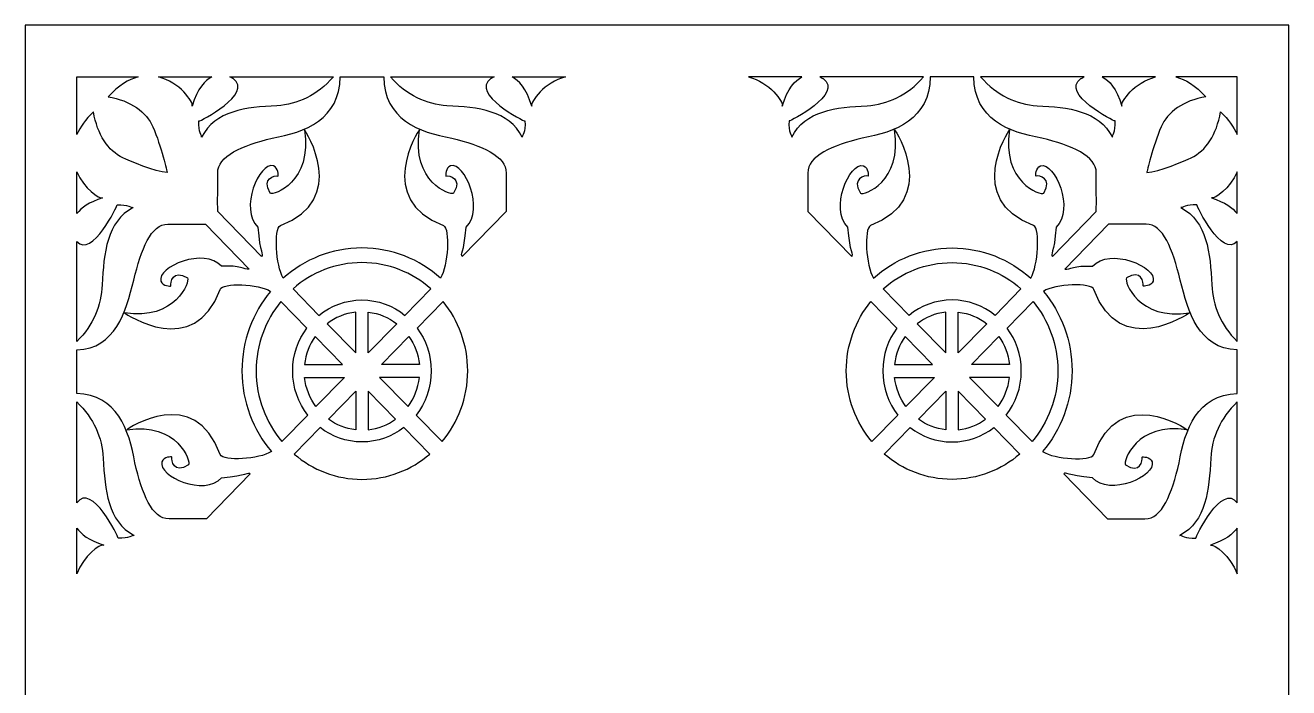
# Model space of a CAD drawing. Header units: centimetres. Extents: x -27 to -21.9, y -9 to 3.7.
# Drawn here: x -27 to -21.86, y 0.96 to 3.66 of the extents above; entities that cross this region are included whole.
import ezdxf

# ---------------------------------------------------------------- set-up
doc = ezdxf.new("R2010")
doc.units = ezdxf.units.CM
doc.header["$MEASUREMENT"] = 0
doc.layers.add('layer 1', color=7, linetype='Continuous')

msp = doc.modelspace()

# ---------------------------------------------------------------- linework, layer by layer
at = {"layer": 'layer 1', "color": 250}
for points, knots in [([(-26.99914, 3.65904), (-26.99914, 3.65904), (-21.85698, 3.65904), (-21.85698, 3.65904), (-21.85698, 3.65904), (-21.85698, 3.65904), (-21.85698, -9.00021), (-21.85698, -9.00021), (-21.85698, -9.00021), (-21.85698, -9.00021), (-26.99914, -9.00021), (-26.99914, -9.00021), (-26.99914, -9.00021), (-26.99914, -9.00021), (-26.99914, 3.65904), (-26.99914, 3.65904)], [0, 0, 0, 0, 0.2, 0.2, 0.2, 0.2, 0.4, 0.4, 0.4, 0.4, 0.6, 0.6, 0.6, 0.6, 1, 1, 1, 1]), ([(-26.78897, 3.21488), (-26.77595, 3.24478), (-26.75428, 3.27577), (-26.72115, 3.30703), (-26.72115, 3.30703), (-26.70659, 3.21357), (-26.66148, 3.14748), (-26.60163, 3.12021), (-26.60163, 3.12021), (-26.57977, 3.10829), (-26.46637, 3.06044), (-26.42225, 3.06059), (-26.42225, 3.06059), (-26.42225, 3.06059), (-26.42226, 3.06061), (-26.42226, 3.06061), (-26.42226, 3.06061), (-26.42216, 3.06055), (-26.4218, 3.06101), (-26.42183, 3.06106), (-26.42183, 3.06106), (-26.42183, 3.06106), (-26.42181, 3.06104), (-26.42181, 3.06104), (-26.42181, 3.06104), (-26.42181, 3.06104), (-26.44577, 3.1677), (-26.4795, 3.24539), (-26.4795, 3.24539), (-26.5061, 3.30672), (-26.57058, 3.35295), (-26.66178, 3.36787), (-26.66178, 3.36787), (-26.61976, 3.41466), (-26.5782, 3.43916), (-26.5393, 3.44888), (-26.5393, 3.44888), (-26.5393, 3.44888), (-26.78897, 3.44888), (-26.78897, 3.44888), (-26.78897, 3.44888), (-26.78897, 3.44888), (-26.78897, 3.21488), (-26.78897, 3.21488)], [0, 0, 0, 0, 0.0833333, 0.0833333, 0.0833333, 0.0833333, 0.1666667, 0.1666667, 0.1666667, 0.1666667, 0.25, 0.25, 0.25, 0.25, 0.3333333, 0.3333333, 0.3333333, 0.3333333, 0.4166667, 0.4166667, 0.4166667, 0.4166667, 0.5, 0.5, 0.5, 0.5, 0.5833333, 0.5833333, 0.5833333, 0.5833333, 0.6666667, 0.6666667, 0.6666667, 0.6666667, 0.75, 0.75, 0.75, 0.75, 0.8333333, 0.8333333, 0.8333333, 0.8333333, 1, 1, 1, 1]), ([(-26.45717, 3.44888), (-26.37176, 3.42782), (-26.31403, 3.3476), (-26.31976, 3.32997), (-26.31976, 3.32997), (-26.29803, 3.40245), (-26.26805, 3.43551), (-26.23954, 3.44888), (-26.23954, 3.44888), (-26.23954, 3.44888), (-26.45717, 3.44888), (-26.45717, 3.44888)], [0, 0, 0, 0, 0.25, 0.25, 0.25, 0.25, 0.5, 0.5, 0.5, 0.5, 1, 1, 1, 1]), ([(-26.16657, 3.44888), (-26.1584, 3.44544), (-26.15354, 3.44219), (-26.15354, 3.44219), (-26.15354, 3.44219), (-26.06675, 3.38102), (-26.29012, 3.26651), (-26.29213, 3.26962), (-26.29213, 3.26962), (-26.29634, 3.22513), (-26.27832, 3.20672), (-26.28152, 3.20332), (-26.28152, 3.20332), (-26.22628, 3.31284), (-26.10159, 3.32515), (-25.97478, 3.33196), (-25.97478, 3.33196), (-25.89131, 3.33644), (-25.81075, 3.37345), (-25.7453, 3.44888), (-25.7453, 3.44888), (-25.7453, 3.44888), (-26.16657, 3.44888), (-26.16657, 3.44888)], [0, 0, 0, 0, 0.1428571, 0.1428571, 0.1428571, 0.1428571, 0.2857143, 0.2857143, 0.2857143, 0.2857143, 0.4285714, 0.4285714, 0.4285714, 0.4285714, 0.5714286, 0.5714286, 0.5714286, 0.5714286, 0.7142857, 0.7142857, 0.7142857, 0.7142857, 1, 1, 1, 1]), ([(-25.7177, 3.44888), (-25.7186, 3.27895), (-25.86016, 3.222), (-25.99402, 3.2003), (-25.99402, 3.2003), (-26.11633, 3.16877), (-26.21693, 3.12869), (-26.21573, 3.05749), (-26.21573, 3.05749), (-26.21474, 2.9987), (-26.21753, 2.94204), (-26.21551, 2.90089), (-26.21551, 2.90089), (-26.21551, 2.90089), (-26.0373, 2.71826), (-26.0373, 2.71826), (-26.0373, 2.71826), (-26.02819, 2.72967), (-26.04358, 2.72775), (-26.05272, 2.83823), (-26.05272, 2.83823), (-26.12895, 2.90952), (-26.04698, 3.10493), (-25.98914, 3.08698), (-25.98914, 3.08698), (-25.96877, 3.08064), (-25.96894, 3.04527), (-25.97084, 3.04571), (-25.97084, 3.04571), (-25.98328, 3.04859), (-26.03852, 3.03716), (-26.00201, 2.97658), (-26.00201, 2.97658), (-25.98934, 2.96359), (-25.82962, 3.02224), (-25.86253, 3.23364), (-25.86253, 3.23364), (-25.85806, 3.22908), (-25.67899, 2.95053), (-25.96062, 2.84442), (-25.96062, 2.84442), (-25.98796, 2.82958), (-25.97974, 2.68187), (-25.94897, 2.6302), (-25.94897, 2.6302), (-25.86313, 2.70677), (-25.75112, 2.75324), (-25.62883, 2.75324), (-25.62883, 2.75324), (-25.50654, 2.75324), (-25.39452, 2.70677), (-25.30869, 2.6302), (-25.30869, 2.6302), (-25.27792, 2.68187), (-25.2697, 2.82958), (-25.29704, 2.84442), (-25.29704, 2.84442), (-25.57867, 2.95053), (-25.3996, 3.22908), (-25.39513, 3.23364), (-25.39513, 3.23364), (-25.42804, 3.02224), (-25.26832, 2.96359), (-25.25565, 2.97658), (-25.25565, 2.97658), (-25.21914, 3.03716), (-25.27438, 3.04859), (-25.28682, 3.04571), (-25.28682, 3.04571), (-25.28872, 3.04527), (-25.28889, 3.08064), (-25.26852, 3.08698), (-25.26852, 3.08698), (-25.21068, 3.10493), (-25.12871, 2.90952), (-25.20494, 2.83823), (-25.20494, 2.83823), (-25.21408, 2.72775), (-25.22947, 2.72967), (-25.22036, 2.71826), (-25.22036, 2.71826), (-25.22036, 2.71826), (-25.04215, 2.90089), (-25.04215, 2.90089), (-25.04215, 2.90089), (-25.04013, 2.94204), (-25.04292, 2.9987), (-25.04193, 3.05749), (-25.04193, 3.05749), (-25.04073, 3.12869), (-25.14133, 3.16877), (-25.26364, 3.2003), (-25.26364, 3.2003), (-25.3975, 3.222), (-25.53906, 3.27895), (-25.53997, 3.44888), (-25.53997, 3.44888), (-25.53997, 3.44888), (-25.7177, 3.44888), (-25.7177, 3.44888)], [0, 0, 0, 0, 0.0384615, 0.0384615, 0.0384615, 0.0384615, 0.0769231, 0.0769231, 0.0769231, 0.0769231, 0.1153846, 0.1153846, 0.1153846, 0.1153846, 0.1538462, 0.1538462, 0.1538462, 0.1538462, 0.1923077, 0.1923077, 0.1923077, 0.1923077, 0.2307692, 0.2307692, 0.2307692, 0.2307692, 0.2692308, 0.2692308, 0.2692308, 0.2692308, 0.3076923, 0.3076923, 0.3076923, 0.3076923, 0.3461538, 0.3461538, 0.3461538, 0.3461538, 0.3846154, 0.3846154, 0.3846154, 0.3846154, 0.4230769, 0.4230769, 0.4230769, 0.4230769, 0.4615385, 0.4615385, 0.4615385, 0.4615385, 0.5, 0.5, 0.5, 0.5, 0.5384615, 0.5384615, 0.5384615, 0.5384615, 0.5769231, 0.5769231, 0.5769231, 0.5769231, 0.6153846, 0.6153846, 0.6153846, 0.6153846, 0.6538462, 0.6538462, 0.6538462, 0.6538462, 0.6923077, 0.6923077, 0.6923077, 0.6923077, 0.7307692, 0.7307692, 0.7307692, 0.7307692, 0.7692308, 0.7692308, 0.7692308, 0.7692308, 0.8076923, 0.8076923, 0.8076923, 0.8076923, 0.8461538, 0.8461538, 0.8461538, 0.8461538, 0.8846154, 0.8846154, 0.8846154, 0.8846154, 0.9230769, 0.9230769, 0.9230769, 0.9230769, 1, 1, 1, 1]), ([(-25.51236, 3.44888), (-25.44691, 3.37345), (-25.36636, 3.33644), (-25.28288, 3.33196), (-25.28288, 3.33196), (-25.15607, 3.32515), (-25.03138, 3.31284), (-24.97614, 3.20332), (-24.97614, 3.20332), (-24.97934, 3.20672), (-24.96132, 3.22513), (-24.96553, 3.26962), (-24.96553, 3.26962), (-24.96754, 3.26651), (-25.19091, 3.38102), (-25.10412, 3.44219), (-25.10412, 3.44219), (-25.10412, 3.44219), (-25.09926, 3.44544), (-25.0911, 3.44888), (-25.0911, 3.44888), (-25.0911, 3.44888), (-25.51236, 3.44888), (-25.51236, 3.44888)], [0, 0, 0, 0, 0.1428571, 0.1428571, 0.1428571, 0.1428571, 0.2857143, 0.2857143, 0.2857143, 0.2857143, 0.4285714, 0.4285714, 0.4285714, 0.4285714, 0.5714286, 0.5714286, 0.5714286, 0.5714286, 0.7142857, 0.7142857, 0.7142857, 0.7142857, 1, 1, 1, 1]), ([(-25.01812, 3.44888), (-24.98961, 3.43551), (-24.95963, 3.40245), (-24.9379, 3.32997), (-24.9379, 3.32997), (-24.94363, 3.3476), (-24.8859, 3.42782), (-24.80049, 3.44888), (-24.80049, 3.44888), (-24.80049, 3.44888), (-25.01812, 3.44888), (-25.01812, 3.44888)], [0, 0, 0, 0, 0.25, 0.25, 0.25, 0.25, 0.5, 0.5, 0.5, 0.5, 1, 1, 1, 1]), ([(-23.83799, 3.44888), (-23.86651, 3.43551), (-23.89649, 3.40245), (-23.91821, 3.32997), (-23.91821, 3.32997), (-23.91248, 3.3476), (-23.97022, 3.42782), (-24.05563, 3.44888), (-24.05563, 3.44888), (-24.05563, 3.44888), (-23.83799, 3.44888), (-23.83799, 3.44888)], [0, 0, 0, 0, 0.25, 0.25, 0.25, 0.25, 0.5, 0.5, 0.5, 0.5, 1, 1, 1, 1]), ([(-23.34375, 3.44888), (-23.40921, 3.37345), (-23.48976, 3.33644), (-23.57323, 3.33196), (-23.57323, 3.33196), (-23.70005, 3.32515), (-23.82473, 3.31284), (-23.87997, 3.20332), (-23.87997, 3.20332), (-23.87677, 3.20672), (-23.8948, 3.22513), (-23.89059, 3.26962), (-23.89059, 3.26962), (-23.88857, 3.26651), (-23.6652, 3.38102), (-23.752, 3.44219), (-23.752, 3.44219), (-23.752, 3.44219), (-23.75686, 3.44544), (-23.76502, 3.44888), (-23.76502, 3.44888), (-23.76502, 3.44888), (-23.34375, 3.44888), (-23.34375, 3.44888)], [0, 0, 0, 0, 0.1428571, 0.1428571, 0.1428571, 0.1428571, 0.2857143, 0.2857143, 0.2857143, 0.2857143, 0.4285714, 0.4285714, 0.4285714, 0.4285714, 0.5714286, 0.5714286, 0.5714286, 0.5714286, 0.7142857, 0.7142857, 0.7142857, 0.7142857, 1, 1, 1, 1]), ([(-23.13842, 3.44888), (-23.13752, 3.27895), (-22.99596, 3.222), (-22.8621, 3.2003), (-22.8621, 3.2003), (-22.73979, 3.16877), (-22.63918, 3.12869), (-22.64038, 3.05749), (-22.64038, 3.05749), (-22.64138, 2.9987), (-22.63858, 2.94204), (-22.6406, 2.90089), (-22.6406, 2.90089), (-22.6406, 2.90089), (-22.8188, 2.71826), (-22.8188, 2.71826), (-22.8188, 2.71826), (-22.82793, 2.72967), (-22.81254, 2.72775), (-22.8034, 2.83823), (-22.8034, 2.83823), (-22.72716, 2.90952), (-22.80914, 3.10493), (-22.86698, 3.08698), (-22.86698, 3.08698), (-22.88734, 3.08064), (-22.88718, 3.04527), (-22.88528, 3.04571), (-22.88528, 3.04571), (-22.87283, 3.04859), (-22.81758, 3.03716), (-22.85411, 2.97658), (-22.85411, 2.97658), (-22.86678, 2.96359), (-23.0265, 3.02224), (-22.99358, 3.23364), (-22.99358, 3.23364), (-22.99805, 3.22908), (-23.17712, 2.95053), (-22.8955, 2.84442), (-22.8955, 2.84442), (-22.86816, 2.82958), (-22.87638, 2.68187), (-22.90715, 2.6302), (-22.90715, 2.6302), (-22.99299, 2.70677), (-23.105, 2.75324), (-23.22729, 2.75324), (-23.22729, 2.75324), (-23.34957, 2.75324), (-23.4616, 2.70677), (-23.54743, 2.6302), (-23.54743, 2.6302), (-23.5782, 2.68187), (-23.58641, 2.82958), (-23.55907, 2.84442), (-23.55907, 2.84442), (-23.27744, 2.95053), (-23.45651, 3.22908), (-23.46099, 3.23364), (-23.46099, 3.23364), (-23.42807, 3.02224), (-23.58779, 2.96359), (-23.60047, 2.97658), (-23.60047, 2.97658), (-23.63698, 3.03716), (-23.58174, 3.04859), (-23.5693, 3.04571), (-23.5693, 3.04571), (-23.5674, 3.04527), (-23.56722, 3.08064), (-23.5876, 3.08698), (-23.5876, 3.08698), (-23.64543, 3.10493), (-23.7274, 2.90952), (-23.65118, 2.83823), (-23.65118, 2.83823), (-23.64203, 2.72775), (-23.62664, 2.72967), (-23.63576, 2.71826), (-23.63576, 2.71826), (-23.63576, 2.71826), (-23.81396, 2.90089), (-23.81396, 2.90089), (-23.81396, 2.90089), (-23.81599, 2.94204), (-23.81319, 2.9987), (-23.81418, 3.05749), (-23.81418, 3.05749), (-23.81539, 3.12869), (-23.71479, 3.16877), (-23.59247, 3.2003), (-23.59247, 3.2003), (-23.45862, 3.222), (-23.31706, 3.27895), (-23.31615, 3.44888), (-23.31615, 3.44888), (-23.31615, 3.44888), (-23.13842, 3.44888), (-23.13842, 3.44888)], [0, 0, 0, 0, 0.0384615, 0.0384615, 0.0384615, 0.0384615, 0.0769231, 0.0769231, 0.0769231, 0.0769231, 0.1153846, 0.1153846, 0.1153846, 0.1153846, 0.1538462, 0.1538462, 0.1538462, 0.1538462, 0.1923077, 0.1923077, 0.1923077, 0.1923077, 0.2307692, 0.2307692, 0.2307692, 0.2307692, 0.2692308, 0.2692308, 0.2692308, 0.2692308, 0.3076923, 0.3076923, 0.3076923, 0.3076923, 0.3461538, 0.3461538, 0.3461538, 0.3461538, 0.3846154, 0.3846154, 0.3846154, 0.3846154, 0.4230769, 0.4230769, 0.4230769, 0.4230769, 0.4615385, 0.4615385, 0.4615385, 0.4615385, 0.5, 0.5, 0.5, 0.5, 0.5384615, 0.5384615, 0.5384615, 0.5384615, 0.5769231, 0.5769231, 0.5769231, 0.5769231, 0.6153846, 0.6153846, 0.6153846, 0.6153846, 0.6538462, 0.6538462, 0.6538462, 0.6538462, 0.6923077, 0.6923077, 0.6923077, 0.6923077, 0.7307692, 0.7307692, 0.7307692, 0.7307692, 0.7692308, 0.7692308, 0.7692308, 0.7692308, 0.8076923, 0.8076923, 0.8076923, 0.8076923, 0.8461538, 0.8461538, 0.8461538, 0.8461538, 0.8846154, 0.8846154, 0.8846154, 0.8846154, 0.9230769, 0.9230769, 0.9230769, 0.9230769, 1, 1, 1, 1]), ([(-22.68955, 3.44888), (-22.69772, 3.44544), (-22.70257, 3.44219), (-22.70257, 3.44219), (-22.70257, 3.44219), (-22.78937, 3.38102), (-22.566, 3.26651), (-22.56398, 3.26962), (-22.56398, 3.26962), (-22.55978, 3.22513), (-22.5778, 3.20672), (-22.5746, 3.20332), (-22.5746, 3.20332), (-22.62984, 3.31284), (-22.75452, 3.32515), (-22.88133, 3.33196), (-22.88133, 3.33196), (-22.9648, 3.33644), (-23.04537, 3.37345), (-23.11082, 3.44888), (-23.11082, 3.44888), (-23.11082, 3.44888), (-22.68955, 3.44888), (-22.68955, 3.44888)], [0, 0, 0, 0, 0.1428571, 0.1428571, 0.1428571, 0.1428571, 0.2857143, 0.2857143, 0.2857143, 0.2857143, 0.4285714, 0.4285714, 0.4285714, 0.4285714, 0.5714286, 0.5714286, 0.5714286, 0.5714286, 0.7142857, 0.7142857, 0.7142857, 0.7142857, 1, 1, 1, 1]), ([(-22.39895, 3.44888), (-22.48435, 3.42782), (-22.54208, 3.3476), (-22.53635, 3.32997), (-22.53635, 3.32997), (-22.55808, 3.40245), (-22.58806, 3.43551), (-22.61658, 3.44888), (-22.61658, 3.44888), (-22.61658, 3.44888), (-22.39895, 3.44888), (-22.39895, 3.44888)], [0, 0, 0, 0, 0.25, 0.25, 0.25, 0.25, 0.5, 0.5, 0.5, 0.5, 1, 1, 1, 1]), ([(-22.06714, 3.21488), (-22.08017, 3.24477), (-22.10182, 3.27577), (-22.13497, 3.30703), (-22.13497, 3.30703), (-22.14953, 3.21357), (-22.19464, 3.14748), (-22.25448, 3.12021), (-22.25448, 3.12021), (-22.27634, 3.10829), (-22.38975, 3.06044), (-22.43387, 3.06059), (-22.43387, 3.06059), (-22.43387, 3.06059), (-22.43384, 3.06061), (-22.43384, 3.06061), (-22.43384, 3.06061), (-22.43396, 3.06055), (-22.43431, 3.06101), (-22.43429, 3.06106), (-22.43429, 3.06106), (-22.43429, 3.06106), (-22.4343, 3.06104), (-22.4343, 3.06104), (-22.4343, 3.06104), (-22.4343, 3.06104), (-22.41034, 3.1677), (-22.37662, 3.24539), (-22.37662, 3.24539), (-22.35001, 3.30672), (-22.28554, 3.35295), (-22.19433, 3.36787), (-22.19433, 3.36787), (-22.23635, 3.41466), (-22.27791, 3.43916), (-22.31682, 3.44888), (-22.31682, 3.44888), (-22.31682, 3.44888), (-22.06714, 3.44888), (-22.06714, 3.44888), (-22.06714, 3.44888), (-22.06714, 3.44888), (-22.06714, 3.21488), (-22.06714, 3.21488)], [0, 0, 0, 0, 0.0833333, 0.0833333, 0.0833333, 0.0833333, 0.1666667, 0.1666667, 0.1666667, 0.1666667, 0.25, 0.25, 0.25, 0.25, 0.3333333, 0.3333333, 0.3333333, 0.3333333, 0.4166667, 0.4166667, 0.4166667, 0.4166667, 0.5, 0.5, 0.5, 0.5, 0.5833333, 0.5833333, 0.5833333, 0.5833333, 0.6666667, 0.6666667, 0.6666667, 0.6666667, 0.75, 0.75, 0.75, 0.75, 0.8333333, 0.8333333, 0.8333333, 0.8333333, 1, 1, 1, 1]), ([(-26.78897, 2.89319), (-26.77156, 2.9163), (-26.73975, 2.93902), (-26.68417, 2.95652), (-26.68417, 2.95652), (-26.69904, 2.95144), (-26.75957, 2.995), (-26.78897, 3.06346), (-26.78897, 3.06346), (-26.78897, 3.06346), (-26.78897, 2.89319), (-26.78897, 2.89319)], [0, 0, 0, 0, 0.25, 0.25, 0.25, 0.25, 0.5, 0.5, 0.5, 0.5, 1, 1, 1, 1]), ([(-22.06714, 2.89318), (-22.08456, 2.91629), (-22.11636, 2.93901), (-22.17194, 2.95652), (-22.17194, 2.95652), (-22.15707, 2.95144), (-22.09654, 2.995), (-22.06714, 3.06346), (-22.06714, 3.06346), (-22.06714, 3.06346), (-22.06714, 2.89318), (-22.06714, 2.89318)], [0, 0, 0, 0, 0.25, 0.25, 0.25, 0.25, 0.5, 0.5, 0.5, 0.5, 1, 1, 1, 1]), ([(-26.78897, 2.37284), (-26.72122, 2.43906), (-26.69033, 2.52033), (-26.68611, 2.60297), (-26.68611, 2.60297), (-26.67946, 2.73294), (-26.66746, 2.86072), (-26.56059, 2.91733), (-26.56059, 2.91733), (-26.56391, 2.91405), (-26.58186, 2.93251), (-26.62527, 2.92821), (-26.62527, 2.92821), (-26.62232, 2.92618), (-26.72831, 2.70887), (-26.78897, 2.78001), (-26.78897, 2.78001), (-26.78897, 2.78001), (-26.78897, 2.37284), (-26.78897, 2.37284)], [0, 0, 0, 0, 0.1666667, 0.1666667, 0.1666667, 0.1666667, 0.3333333, 0.3333333, 0.3333333, 0.3333333, 0.5, 0.5, 0.5, 0.5, 0.6666667, 0.6666667, 0.6666667, 0.6666667, 1, 1, 1, 1]), ([(-22.06714, 2.37284), (-22.1349, 2.43906), (-22.16579, 2.52033), (-22.17, 2.60297), (-22.17, 2.60297), (-22.17665, 2.73294), (-22.18866, 2.86072), (-22.29552, 2.91733), (-22.29552, 2.91733), (-22.29221, 2.91405), (-22.27425, 2.93251), (-22.23084, 2.92821), (-22.23084, 2.92821), (-22.2338, 2.92618), (-22.1278, 2.70887), (-22.06714, 2.78001), (-22.06714, 2.78001), (-22.06714, 2.78001), (-22.06714, 2.37284), (-22.06714, 2.37284)], [0, 0, 0, 0, 0.1666667, 0.1666667, 0.1666667, 0.1666667, 0.3333333, 0.3333333, 0.3333333, 0.3333333, 0.5, 0.5, 0.5, 0.5, 0.6666667, 0.6666667, 0.6666667, 0.6666667, 1, 1, 1, 1]), ([(-26.78897, 2.16146), (-26.62868, 2.15647), (-26.57441, 2.01358), (-26.55354, 1.8784), (-26.55354, 1.8784), (-26.52276, 1.75306), (-26.48365, 1.64997), (-26.41417, 1.6512), (-26.41417, 1.6512), (-26.35681, 1.65221), (-26.30153, 1.64934), (-26.26138, 1.65141), (-26.26138, 1.65141), (-26.26138, 1.65141), (-26.08316, 1.83405), (-26.08316, 1.83405), (-26.08316, 1.83405), (-26.0943, 1.84338), (-26.09242, 1.82761), (-26.20024, 1.81824), (-26.20024, 1.81824), (-26.2698, 1.74012), (-26.46048, 1.82412), (-26.44295, 1.8834), (-26.44295, 1.8834), (-26.43677, 1.90429), (-26.40227, 1.90409), (-26.40268, 1.90216), (-26.40268, 1.90216), (-26.40549, 1.88941), (-26.39435, 1.83278), (-26.33523, 1.87021), (-26.33523, 1.87021), (-26.32257, 1.88318), (-26.37978, 2.04688), (-26.58606, 2.01315), (-26.58606, 2.01315), (-26.5816, 2.01775), (-26.30982, 2.20125), (-26.20629, 1.91261), (-26.20629, 1.91261), (-26.1918, 1.8846), (-26.04768, 1.89304), (-25.99724, 1.92457), (-25.99724, 1.92457), (-26.07195, 2.01253), (-26.1173, 2.12733), (-26.1173, 2.25265), (-26.1173, 2.25265), (-26.1173, 2.37601), (-26.07335, 2.48917), (-26.0007, 2.57658), (-26.0007, 2.57658), (-26.04819, 2.60751), (-26.19746, 2.6124), (-26.20654, 2.58454), (-26.20654, 2.58454), (-26.31008, 2.29592), (-26.59067, 2.48448), (-26.59513, 2.48906), (-26.59513, 2.48906), (-26.38884, 2.45533), (-26.32666, 2.6179), (-26.33933, 2.63089), (-26.33933, 2.63089), (-26.39846, 2.66831), (-26.4096, 2.61169), (-26.40678, 2.59894), (-26.40678, 2.59894), (-26.40636, 2.59699), (-26.44087, 2.59682), (-26.44706, 2.6177), (-26.44706, 2.6177), (-26.46458, 2.67697), (-26.27006, 2.75704), (-26.2005, 2.67892), (-26.2005, 2.67892), (-26.12154, 2.68284), (-26.11148, 2.66478), (-26.08727, 2.66705), (-26.08727, 2.66705), (-26.08727, 2.66705), (-26.26548, 2.84968), (-26.26548, 2.84968), (-26.26548, 2.84968), (-26.30564, 2.85175), (-26.36092, 2.84889), (-26.41829, 2.84991), (-26.41829, 2.84991), (-26.48776, 2.85114), (-26.52688, 2.74804), (-26.55764, 2.6227), (-26.55764, 2.6227), (-26.58992, 2.49115), (-26.63306, 2.34468), (-26.78897, 2.33797), (-26.78897, 2.33797), (-26.78897, 2.33797), (-26.78897, 2.16146), (-26.78897, 2.16146)], [0, 0, 0, 0, 0.0384615, 0.0384615, 0.0384615, 0.0384615, 0.0769231, 0.0769231, 0.0769231, 0.0769231, 0.1153846, 0.1153846, 0.1153846, 0.1153846, 0.1538462, 0.1538462, 0.1538462, 0.1538462, 0.1923077, 0.1923077, 0.1923077, 0.1923077, 0.2307692, 0.2307692, 0.2307692, 0.2307692, 0.2692308, 0.2692308, 0.2692308, 0.2692308, 0.3076923, 0.3076923, 0.3076923, 0.3076923, 0.3461538, 0.3461538, 0.3461538, 0.3461538, 0.3846154, 0.3846154, 0.3846154, 0.3846154, 0.4230769, 0.4230769, 0.4230769, 0.4230769, 0.4615385, 0.4615385, 0.4615385, 0.4615385, 0.5, 0.5, 0.5, 0.5, 0.5384615, 0.5384615, 0.5384615, 0.5384615, 0.5769231, 0.5769231, 0.5769231, 0.5769231, 0.6153846, 0.6153846, 0.6153846, 0.6153846, 0.6538462, 0.6538462, 0.6538462, 0.6538462, 0.6923077, 0.6923077, 0.6923077, 0.6923077, 0.7307692, 0.7307692, 0.7307692, 0.7307692, 0.7692308, 0.7692308, 0.7692308, 0.7692308, 0.8076923, 0.8076923, 0.8076923, 0.8076923, 0.8461538, 0.8461538, 0.8461538, 0.8461538, 0.8846154, 0.8846154, 0.8846154, 0.8846154, 0.9230769, 0.9230769, 0.9230769, 0.9230769, 1, 1, 1, 1]), ([(-22.06714, 2.16146), (-22.22744, 2.15647), (-22.2817, 2.01358), (-22.30258, 1.8784), (-22.30258, 1.8784), (-22.33336, 1.75306), (-22.37247, 1.64997), (-22.44195, 1.6512), (-22.44195, 1.6512), (-22.4993, 1.65221), (-22.55459, 1.64934), (-22.59474, 1.65141), (-22.59474, 1.65141), (-22.59474, 1.65141), (-22.77295, 1.83405), (-22.77295, 1.83405), (-22.77295, 1.83405), (-22.76181, 1.84338), (-22.76369, 1.82761), (-22.65588, 1.81824), (-22.65588, 1.81824), (-22.58631, 1.74012), (-22.39564, 1.82412), (-22.41315, 1.8834), (-22.41315, 1.8834), (-22.41934, 1.90429), (-22.45385, 1.90409), (-22.45344, 1.90216), (-22.45344, 1.90216), (-22.45063, 1.88941), (-22.46177, 1.83278), (-22.52088, 1.87021), (-22.52088, 1.87021), (-22.53354, 1.88318), (-22.47633, 2.04688), (-22.27005, 2.01315), (-22.27005, 2.01315), (-22.27452, 2.01775), (-22.5463, 2.20125), (-22.64982, 1.91261), (-22.64982, 1.91261), (-22.66431, 1.8846), (-22.80844, 1.89304), (-22.85887, 1.92457), (-22.85887, 1.92457), (-22.78417, 2.01253), (-22.73882, 2.12733), (-22.73882, 2.25265), (-22.73882, 2.25265), (-22.73882, 2.37601), (-22.78277, 2.48917), (-22.85542, 2.57658), (-22.85542, 2.57658), (-22.80792, 2.60751), (-22.65865, 2.6124), (-22.64957, 2.58454), (-22.64957, 2.58454), (-22.54603, 2.29592), (-22.26544, 2.48448), (-22.26099, 2.48906), (-22.26099, 2.48906), (-22.46727, 2.45533), (-22.52945, 2.6179), (-22.51678, 2.63089), (-22.51678, 2.63089), (-22.45766, 2.66831), (-22.44652, 2.61169), (-22.44934, 2.59894), (-22.44934, 2.59894), (-22.44975, 2.59699), (-22.41523, 2.59682), (-22.40905, 2.6177), (-22.40905, 2.6177), (-22.39154, 2.67697), (-22.58605, 2.75704), (-22.65562, 2.67892), (-22.65562, 2.67892), (-22.73458, 2.68284), (-22.74464, 2.66478), (-22.76884, 2.66705), (-22.76884, 2.66705), (-22.76884, 2.66705), (-22.59064, 2.84968), (-22.59064, 2.84968), (-22.59064, 2.84968), (-22.55048, 2.85175), (-22.4952, 2.84889), (-22.43782, 2.84991), (-22.43782, 2.84991), (-22.36835, 2.85114), (-22.32924, 2.74804), (-22.29848, 2.6227), (-22.29848, 2.6227), (-22.2662, 2.49115), (-22.22307, 2.34468), (-22.06714, 2.33796), (-22.06714, 2.33796), (-22.06714, 2.33796), (-22.06714, 2.16146), (-22.06714, 2.16146)], [0, 0, 0, 0, 0.0384615, 0.0384615, 0.0384615, 0.0384615, 0.0769231, 0.0769231, 0.0769231, 0.0769231, 0.1153846, 0.1153846, 0.1153846, 0.1153846, 0.1538462, 0.1538462, 0.1538462, 0.1538462, 0.1923077, 0.1923077, 0.1923077, 0.1923077, 0.2307692, 0.2307692, 0.2307692, 0.2307692, 0.2692308, 0.2692308, 0.2692308, 0.2692308, 0.3076923, 0.3076923, 0.3076923, 0.3076923, 0.3461538, 0.3461538, 0.3461538, 0.3461538, 0.3846154, 0.3846154, 0.3846154, 0.3846154, 0.4230769, 0.4230769, 0.4230769, 0.4230769, 0.4615385, 0.4615385, 0.4615385, 0.4615385, 0.5, 0.5, 0.5, 0.5, 0.5384615, 0.5384615, 0.5384615, 0.5384615, 0.5769231, 0.5769231, 0.5769231, 0.5769231, 0.6153846, 0.6153846, 0.6153846, 0.6153846, 0.6538462, 0.6538462, 0.6538462, 0.6538462, 0.6923077, 0.6923077, 0.6923077, 0.6923077, 0.7307692, 0.7307692, 0.7307692, 0.7307692, 0.7692308, 0.7692308, 0.7692308, 0.7692308, 0.8076923, 0.8076923, 0.8076923, 0.8076923, 0.8461538, 0.8461538, 0.8461538, 0.8461538, 0.8846154, 0.8846154, 0.8846154, 0.8846154, 0.9230769, 0.9230769, 0.9230769, 0.9230769, 1, 1, 1, 1]), ([(-25.90911, 2.58689), (-25.83371, 2.6534), (-25.73573, 2.69372), (-25.62884, 2.69372), (-25.62884, 2.69372), (-25.52193, 2.69372), (-25.42395, 2.65341), (-25.34856, 2.58688), (-25.34856, 2.58688), (-25.34856, 2.58688), (-25.45393, 2.47889), (-25.45393, 2.47889), (-25.45393, 2.47889), (-25.50205, 2.51807), (-25.56284, 2.54154), (-25.62883, 2.54154), (-25.62883, 2.54154), (-25.69482, 2.54154), (-25.75562, 2.51807), (-25.80374, 2.4789), (-25.80374, 2.4789), (-25.80374, 2.4789), (-25.90911, 2.58689), (-25.90911, 2.58689)], [0, 0, 0, 0, 0.1428571, 0.1428571, 0.1428571, 0.1428571, 0.2857143, 0.2857143, 0.2857143, 0.2857143, 0.4285714, 0.4285714, 0.4285714, 0.4285714, 0.5714286, 0.5714286, 0.5714286, 0.5714286, 0.7142857, 0.7142857, 0.7142857, 0.7142857, 1, 1, 1, 1]), ([(-22.947, 2.58689), (-23.0224, 2.6534), (-23.12038, 2.69372), (-23.22728, 2.69372), (-23.22728, 2.69372), (-23.33418, 2.69372), (-23.43217, 2.65341), (-23.50756, 2.58688), (-23.50756, 2.58688), (-23.50756, 2.58688), (-23.40219, 2.47889), (-23.40219, 2.47889), (-23.40219, 2.47889), (-23.35407, 2.51807), (-23.29328, 2.54154), (-23.22729, 2.54154), (-23.22729, 2.54154), (-23.1613, 2.54154), (-23.1005, 2.51807), (-23.05238, 2.4789), (-23.05238, 2.4789), (-23.05238, 2.4789), (-22.947, 2.58689), (-22.947, 2.58689)], [0, 0, 0, 0, 0.1428571, 0.1428571, 0.1428571, 0.1428571, 0.2857143, 0.2857143, 0.2857143, 0.2857143, 0.4285714, 0.4285714, 0.4285714, 0.4285714, 0.5714286, 0.5714286, 0.5714286, 0.5714286, 0.7142857, 0.7142857, 0.7142857, 0.7142857, 1, 1, 1, 1]), ([(-25.95497, 1.96542), (-26.01988, 2.04269), (-26.05921, 2.14311), (-26.05921, 2.25266), (-26.05921, 2.25266), (-26.05921, 2.36007), (-26.0214, 2.45869), (-25.95874, 2.53533), (-25.95874, 2.53533), (-25.95874, 2.53533), (-25.85318, 2.42716), (-25.85318, 2.42716), (-25.85318, 2.42716), (-25.88926, 2.37862), (-25.91073, 2.31814), (-25.91073, 2.25266), (-25.91073, 2.25266), (-25.91073, 2.18503), (-25.88783, 2.12272), (-25.8496, 2.07341), (-25.8496, 2.07341), (-25.8496, 2.07341), (-25.95497, 1.96542), (-25.95497, 1.96542)], [0, 0, 0, 0, 0.1428571, 0.1428571, 0.1428571, 0.1428571, 0.2857143, 0.2857143, 0.2857143, 0.2857143, 0.4285714, 0.4285714, 0.4285714, 0.4285714, 0.5714286, 0.5714286, 0.5714286, 0.5714286, 0.7142857, 0.7142857, 0.7142857, 0.7142857, 1, 1, 1, 1]), ([(-25.29892, 2.53533), (-25.23627, 2.45869), (-25.19845, 2.36007), (-25.19845, 2.25266), (-25.19845, 2.25266), (-25.19845, 2.14311), (-25.23778, 2.04268), (-25.30269, 1.96542), (-25.30269, 1.96542), (-25.30269, 1.96542), (-25.40806, 2.07341), (-25.40806, 2.07341), (-25.40806, 2.07341), (-25.36983, 2.12271), (-25.34694, 2.18503), (-25.34694, 2.25266), (-25.34694, 2.25266), (-25.34694, 2.31813), (-25.3684, 2.37863), (-25.40448, 2.42716), (-25.40448, 2.42716), (-25.40448, 2.42716), (-25.29892, 2.53533), (-25.29892, 2.53533)], [0, 0, 0, 0, 0.1428571, 0.1428571, 0.1428571, 0.1428571, 0.2857143, 0.2857143, 0.2857143, 0.2857143, 0.4285714, 0.4285714, 0.4285714, 0.4285714, 0.5714286, 0.5714286, 0.5714286, 0.5714286, 0.7142857, 0.7142857, 0.7142857, 0.7142857, 1, 1, 1, 1]), ([(-23.55719, 2.53533), (-23.61985, 2.45869), (-23.65766, 2.36007), (-23.65766, 2.25266), (-23.65766, 2.25266), (-23.65766, 2.14311), (-23.61834, 2.04268), (-23.55342, 1.96542), (-23.55342, 1.96542), (-23.55342, 1.96542), (-23.44805, 2.07341), (-23.44805, 2.07341), (-23.44805, 2.07341), (-23.48628, 2.12271), (-23.50918, 2.18503), (-23.50918, 2.25266), (-23.50918, 2.25266), (-23.50918, 2.31813), (-23.48772, 2.37863), (-23.45164, 2.42716), (-23.45164, 2.42716), (-23.45164, 2.42716), (-23.55719, 2.53533), (-23.55719, 2.53533)], [0, 0, 0, 0, 0.1428571, 0.1428571, 0.1428571, 0.1428571, 0.2857143, 0.2857143, 0.2857143, 0.2857143, 0.4285714, 0.4285714, 0.4285714, 0.4285714, 0.5714286, 0.5714286, 0.5714286, 0.5714286, 0.7142857, 0.7142857, 0.7142857, 0.7142857, 1, 1, 1, 1]), ([(-22.90115, 1.96542), (-22.83624, 2.04269), (-22.79689, 2.14311), (-22.79689, 2.25266), (-22.79689, 2.25266), (-22.79689, 2.36007), (-22.83472, 2.45869), (-22.89738, 2.53533), (-22.89738, 2.53533), (-22.89738, 2.53533), (-23.00293, 2.42716), (-23.00293, 2.42716), (-23.00293, 2.42716), (-22.96686, 2.37862), (-22.94539, 2.31814), (-22.94539, 2.25266), (-22.94539, 2.25266), (-22.94539, 2.18503), (-22.96828, 2.12272), (-23.00652, 2.07341), (-23.00652, 2.07341), (-23.00652, 2.07341), (-22.90115, 1.96542), (-22.90115, 1.96542)], [0, 0, 0, 0, 0.1428571, 0.1428571, 0.1428571, 0.1428571, 0.2857143, 0.2857143, 0.2857143, 0.2857143, 0.4285714, 0.4285714, 0.4285714, 0.4285714, 0.5714286, 0.5714286, 0.5714286, 0.5714286, 0.7142857, 0.7142857, 0.7142857, 0.7142857, 1, 1, 1, 1]), ([(-25.65429, 2.32575), (-25.65429, 2.32575), (-25.77037, 2.4447), (-25.77037, 2.4447), (-25.77037, 2.4447), (-25.73733, 2.47035), (-25.69756, 2.48729), (-25.65429, 2.49212), (-25.65429, 2.49212), (-25.65429, 2.49212), (-25.65429, 2.32575), (-25.65429, 2.32575)], [0, 0, 0, 0, 0.25, 0.25, 0.25, 0.25, 0.5, 0.5, 0.5, 0.5, 1, 1, 1, 1]), ([(-25.60337, 2.32575), (-25.60337, 2.32575), (-25.48729, 2.44469), (-25.48729, 2.44469), (-25.48729, 2.44469), (-25.52032, 2.47035), (-25.5601, 2.48729), (-25.60337, 2.49211), (-25.60337, 2.49211), (-25.60337, 2.49211), (-25.60337, 2.32575), (-25.60337, 2.32575)], [0, 0, 0, 0, 0.25, 0.25, 0.25, 0.25, 0.5, 0.5, 0.5, 0.5, 1, 1, 1, 1]), ([(-23.25275, 2.32575), (-23.25275, 2.32575), (-23.36882, 2.44469), (-23.36882, 2.44469), (-23.36882, 2.44469), (-23.33579, 2.47035), (-23.29601, 2.48729), (-23.25275, 2.49211), (-23.25275, 2.49211), (-23.25275, 2.49211), (-23.25275, 2.32575), (-23.25275, 2.32575)], [0, 0, 0, 0, 0.25, 0.25, 0.25, 0.25, 0.5, 0.5, 0.5, 0.5, 1, 1, 1, 1]), ([(-23.20182, 2.32575), (-23.20182, 2.32575), (-23.08574, 2.4447), (-23.08574, 2.4447), (-23.08574, 2.4447), (-23.11878, 2.47035), (-23.15856, 2.48729), (-23.20182, 2.49212), (-23.20182, 2.49212), (-23.20182, 2.49212), (-23.20182, 2.32575), (-23.20182, 2.32575)], [0, 0, 0, 0, 0.25, 0.25, 0.25, 0.25, 0.5, 0.5, 0.5, 0.5, 1, 1, 1, 1]), ([(-25.81973, 2.39287), (-25.81973, 2.39287), (-25.70837, 2.27875), (-25.70837, 2.27875), (-25.70837, 2.27875), (-25.70837, 2.27875), (-25.8625, 2.27875), (-25.8625, 2.27875), (-25.8625, 2.27875), (-25.85802, 2.32099), (-25.84281, 2.36001), (-25.81973, 2.39287)], [0, 0, 0, 0, 0.25, 0.25, 0.25, 0.25, 0.5, 0.5, 0.5, 0.5, 1, 1, 1, 1]), ([(-25.43794, 2.39287), (-25.43794, 2.39287), (-25.54929, 2.27875), (-25.54929, 2.27875), (-25.54929, 2.27875), (-25.54929, 2.27875), (-25.39517, 2.27875), (-25.39517, 2.27875), (-25.39517, 2.27875), (-25.39965, 2.32099), (-25.41486, 2.36), (-25.43794, 2.39287)], [0, 0, 0, 0, 0.25, 0.25, 0.25, 0.25, 0.5, 0.5, 0.5, 0.5, 1, 1, 1, 1]), ([(-23.41818, 2.39287), (-23.41818, 2.39287), (-23.30682, 2.27875), (-23.30682, 2.27875), (-23.30682, 2.27875), (-23.30682, 2.27875), (-23.46095, 2.27875), (-23.46095, 2.27875), (-23.46095, 2.27875), (-23.45647, 2.32099), (-23.44125, 2.36), (-23.41818, 2.39287)], [0, 0, 0, 0, 0.25, 0.25, 0.25, 0.25, 0.5, 0.5, 0.5, 0.5, 1, 1, 1, 1]), ([(-23.03639, 2.39287), (-23.03639, 2.39287), (-23.14775, 2.27875), (-23.14775, 2.27875), (-23.14775, 2.27875), (-23.14775, 2.27875), (-22.99362, 2.27875), (-22.99362, 2.27875), (-22.99362, 2.27875), (-22.99809, 2.32099), (-23.01331, 2.36001), (-23.03639, 2.39287)], [0, 0, 0, 0, 0.25, 0.25, 0.25, 0.25, 0.5, 0.5, 0.5, 0.5, 1, 1, 1, 1]), ([(-25.81624, 2.10759), (-25.81624, 2.10759), (-25.70016, 2.22655), (-25.70016, 2.22655), (-25.70016, 2.22655), (-25.70016, 2.22655), (-25.8625, 2.22655), (-25.8625, 2.22655), (-25.8625, 2.22655), (-25.8578, 2.18221), (-25.84126, 2.14144), (-25.81624, 2.10759)], [0, 0, 0, 0, 0.25, 0.25, 0.25, 0.25, 0.5, 0.5, 0.5, 0.5, 1, 1, 1, 1]), ([(-25.44143, 2.1076), (-25.44143, 2.1076), (-25.5575, 2.22655), (-25.5575, 2.22655), (-25.5575, 2.22655), (-25.5575, 2.22655), (-25.39517, 2.22655), (-25.39517, 2.22655), (-25.39517, 2.22655), (-25.39987, 2.18222), (-25.41641, 2.14145), (-25.44143, 2.1076)], [0, 0, 0, 0, 0.25, 0.25, 0.25, 0.25, 0.5, 0.5, 0.5, 0.5, 1, 1, 1, 1]), ([(-23.41469, 2.1076), (-23.41469, 2.1076), (-23.29861, 2.22655), (-23.29861, 2.22655), (-23.29861, 2.22655), (-23.29861, 2.22655), (-23.46095, 2.22655), (-23.46095, 2.22655), (-23.46095, 2.22655), (-23.45625, 2.18222), (-23.43971, 2.14145), (-23.41469, 2.1076)], [0, 0, 0, 0, 0.25, 0.25, 0.25, 0.25, 0.5, 0.5, 0.5, 0.5, 1, 1, 1, 1]), ([(-23.03988, 2.10759), (-23.03988, 2.10759), (-23.15596, 2.22655), (-23.15596, 2.22655), (-23.15596, 2.22655), (-23.15596, 2.22655), (-22.99362, 2.22655), (-22.99362, 2.22655), (-22.99362, 2.22655), (-22.99832, 2.18221), (-23.01485, 2.14144), (-23.03988, 2.10759)], [0, 0, 0, 0, 0.25, 0.25, 0.25, 0.25, 0.5, 0.5, 0.5, 0.5, 1, 1, 1, 1]), ([(-25.65429, 2.17114), (-25.65429, 2.17114), (-25.76566, 2.05701), (-25.76566, 2.05701), (-25.76566, 2.05701), (-25.73358, 2.03336), (-25.69552, 2.01776), (-25.65429, 2.01317), (-25.65429, 2.01317), (-25.65429, 2.01317), (-25.65429, 2.17114), (-25.65429, 2.17114)], [0, 0, 0, 0, 0.25, 0.25, 0.25, 0.25, 0.5, 0.5, 0.5, 0.5, 1, 1, 1, 1]), ([(-25.60337, 2.17114), (-25.60337, 2.17114), (-25.49201, 2.05702), (-25.49201, 2.05702), (-25.49201, 2.05702), (-25.52408, 2.03336), (-25.56214, 2.01776), (-25.60337, 2.01317), (-25.60337, 2.01317), (-25.60337, 2.01317), (-25.60337, 2.17114), (-25.60337, 2.17114)], [0, 0, 0, 0, 0.25, 0.25, 0.25, 0.25, 0.5, 0.5, 0.5, 0.5, 1, 1, 1, 1]), ([(-23.25275, 2.17114), (-23.25275, 2.17114), (-23.36411, 2.05702), (-23.36411, 2.05702), (-23.36411, 2.05702), (-23.33203, 2.03336), (-23.29397, 2.01776), (-23.25275, 2.01317), (-23.25275, 2.01317), (-23.25275, 2.01317), (-23.25275, 2.17114), (-23.25275, 2.17114)], [0, 0, 0, 0, 0.25, 0.25, 0.25, 0.25, 0.5, 0.5, 0.5, 0.5, 1, 1, 1, 1]), ([(-23.20182, 2.17114), (-23.20182, 2.17114), (-23.09046, 2.05701), (-23.09046, 2.05701), (-23.09046, 2.05701), (-23.12253, 2.03336), (-23.1606, 2.01776), (-23.20182, 2.01317), (-23.20182, 2.01317), (-23.20182, 2.01317), (-23.20182, 2.17114), (-23.20182, 2.17114)], [0, 0, 0, 0, 0.25, 0.25, 0.25, 0.25, 0.5, 0.5, 0.5, 0.5, 1, 1, 1, 1]), ([(-26.78897, 1.71574), (-26.72912, 1.80232), (-26.61816, 1.57494), (-26.62117, 1.57289), (-26.62117, 1.57289), (-26.57775, 1.56858), (-26.55981, 1.58704), (-26.55649, 1.58376), (-26.55649, 1.58376), (-26.66335, 1.64038), (-26.67535, 1.76815), (-26.68199, 1.89814), (-26.68199, 1.89814), (-26.68624, 1.98085), (-26.72016, 2.0608), (-26.78897, 2.12665), (-26.78897, 2.12665), (-26.78897, 2.12665), (-26.78897, 1.71574), (-26.78897, 1.71574)], [0, 0, 0, 0, 0.1666667, 0.1666667, 0.1666667, 0.1666667, 0.3333333, 0.3333333, 0.3333333, 0.3333333, 0.5, 0.5, 0.5, 0.5, 0.6666667, 0.6666667, 0.6666667, 0.6666667, 1, 1, 1, 1]), ([(-22.06714, 1.71574), (-22.12699, 1.80232), (-22.23796, 1.57494), (-22.23495, 1.57289), (-22.23495, 1.57289), (-22.27836, 1.56858), (-22.2963, 1.58704), (-22.29962, 1.58376), (-22.29962, 1.58376), (-22.19277, 1.64038), (-22.18076, 1.76815), (-22.17413, 1.89814), (-22.17413, 1.89814), (-22.16987, 1.98085), (-22.13596, 2.0608), (-22.06714, 2.12666), (-22.06714, 2.12666), (-22.06714, 2.12666), (-22.06714, 1.71574), (-22.06714, 1.71574)], [0, 0, 0, 0, 0.1666667, 0.1666667, 0.1666667, 0.1666667, 0.3333333, 0.3333333, 0.3333333, 0.3333333, 0.5, 0.5, 0.5, 0.5, 0.6666667, 0.6666667, 0.6666667, 0.6666667, 1, 1, 1, 1]), ([(-25.62884, 1.81159), (-25.73364, 1.81159), (-25.82988, 1.85034), (-25.90466, 1.91456), (-25.90466, 1.91456), (-25.90466, 1.91456), (-25.79911, 2.02273), (-25.79911, 2.02273), (-25.79911, 2.02273), (-25.75174, 1.98577), (-25.69273, 1.96377), (-25.62883, 1.96377), (-25.62883, 1.96377), (-25.56493, 1.96377), (-25.50592, 1.98578), (-25.45855, 2.02273), (-25.45855, 2.02273), (-25.45855, 2.02273), (-25.353, 1.91456), (-25.353, 1.91456), (-25.353, 1.91456), (-25.42779, 1.85035), (-25.52403, 1.81159), (-25.62884, 1.81159)], [0, 0, 0, 0, 0.1428571, 0.1428571, 0.1428571, 0.1428571, 0.2857143, 0.2857143, 0.2857143, 0.2857143, 0.4285714, 0.4285714, 0.4285714, 0.4285714, 0.5714286, 0.5714286, 0.5714286, 0.5714286, 0.7142857, 0.7142857, 0.7142857, 0.7142857, 1, 1, 1, 1]), ([(-23.22728, 1.81159), (-23.12248, 1.81159), (-23.02624, 1.85034), (-22.95145, 1.91456), (-22.95145, 1.91456), (-22.95145, 1.91456), (-23.057, 2.02273), (-23.057, 2.02273), (-23.057, 2.02273), (-23.10437, 1.98577), (-23.16338, 1.96377), (-23.22729, 1.96377), (-23.22729, 1.96377), (-23.29118, 1.96377), (-23.3502, 1.98578), (-23.39756, 2.02273), (-23.39756, 2.02273), (-23.39756, 2.02273), (-23.50311, 1.91456), (-23.50311, 1.91456), (-23.50311, 1.91456), (-23.42832, 1.85035), (-23.33209, 1.81159), (-23.22728, 1.81159)], [0, 0, 0, 0, 0.1428571, 0.1428571, 0.1428571, 0.1428571, 0.2857143, 0.2857143, 0.2857143, 0.2857143, 0.4285714, 0.4285714, 0.4285714, 0.4285714, 0.5714286, 0.5714286, 0.5714286, 0.5714286, 0.7142857, 0.7142857, 0.7142857, 0.7142857, 1, 1, 1, 1]), ([(-26.78897, 1.42732), (-26.76155, 1.50168), (-26.69567, 1.54991), (-26.68007, 1.54456), (-26.68007, 1.54456), (-26.74033, 1.56354), (-26.77266, 1.58865), (-26.78897, 1.61374), (-26.78897, 1.61374), (-26.78897, 1.61374), (-26.78897, 1.42732), (-26.78897, 1.42732)], [0, 0, 0, 0, 0.25, 0.25, 0.25, 0.25, 0.5, 0.5, 0.5, 0.5, 1, 1, 1, 1]), ([(-22.06714, 1.42731), (-22.09456, 1.50167), (-22.16044, 1.54991), (-22.17604, 1.54456), (-22.17604, 1.54456), (-22.11578, 1.56355), (-22.08346, 1.58866), (-22.06714, 1.61375), (-22.06714, 1.61375), (-22.06714, 1.61375), (-22.06714, 1.42731), (-22.06714, 1.42731)], [0, 0, 0, 0, 0.25, 0.25, 0.25, 0.25, 0.5, 0.5, 0.5, 0.5, 1, 1, 1, 1])]:
    msp.add_open_spline(points, degree=3, knots=knots, dxfattribs=at)

doc.saveas('drawing.dxf')
